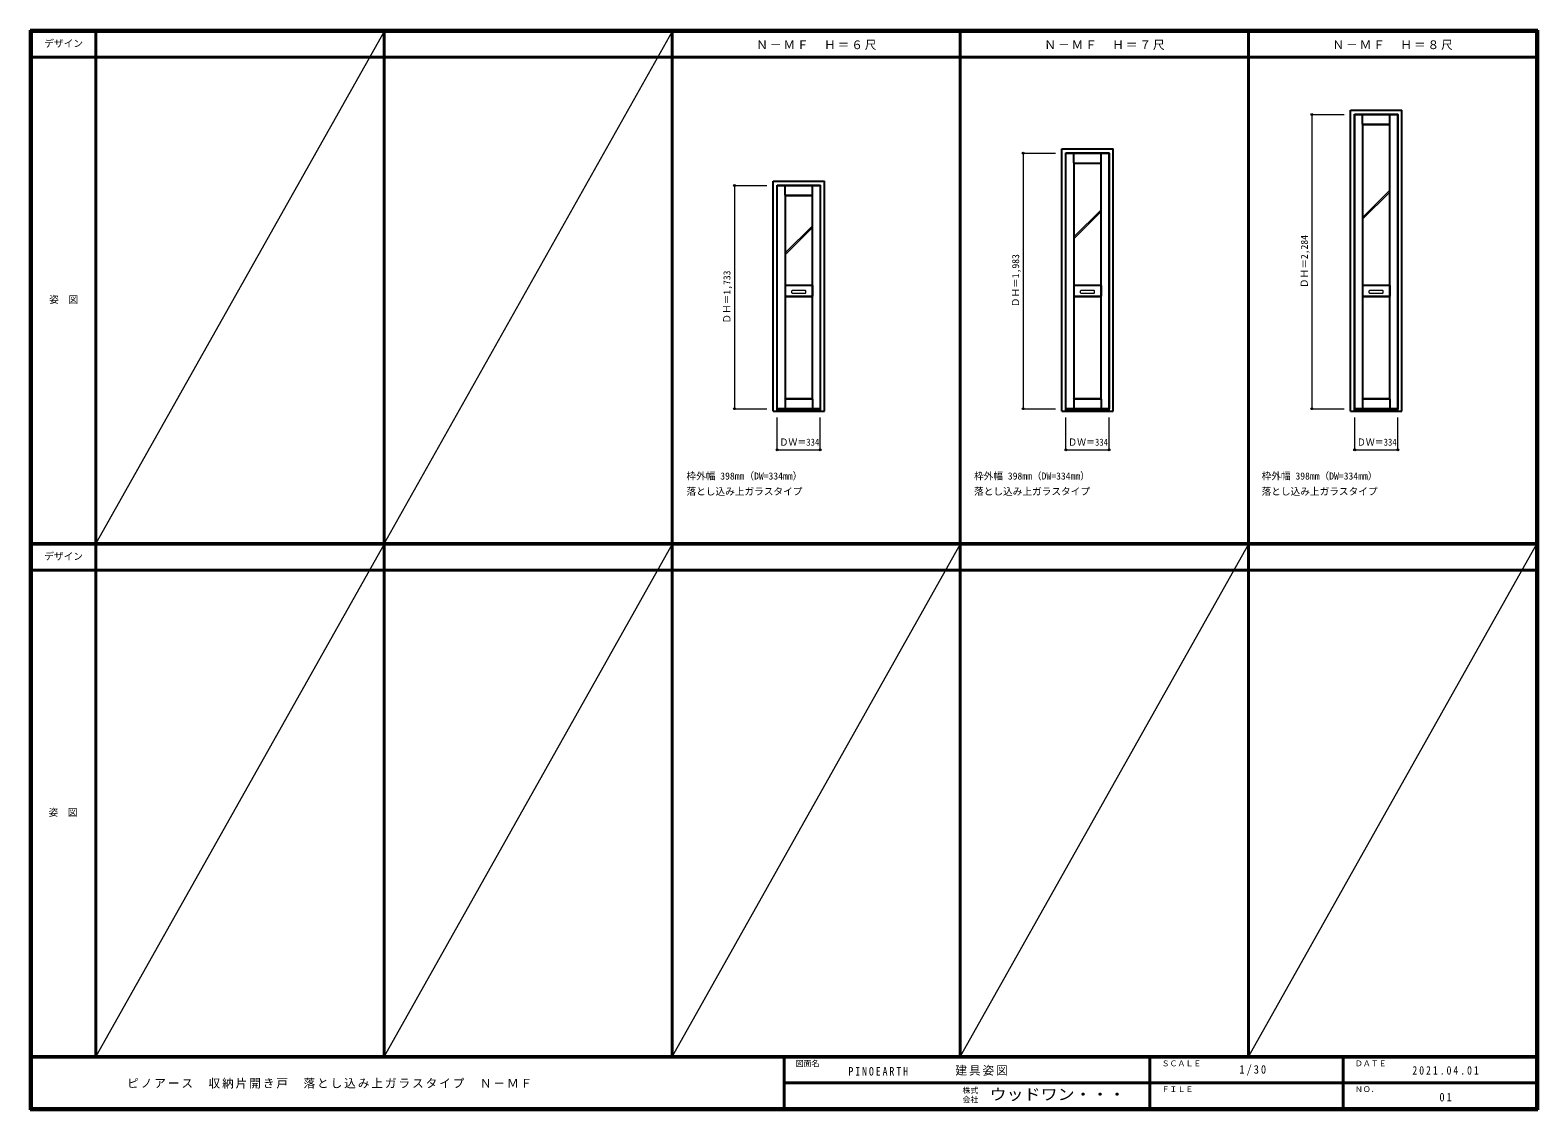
# Model space of a CAD drawing. Units: millimetres, scale not verified. Extents: x -6000 to 5700, y -4205 to 4175.
import ezdxf
from ezdxf.enums import TextEntityAlignment as Align

# ---------------------------------------------------------------- set-up
doc = ezdxf.new("R2010")
doc.units = ezdxf.units.MM
doc.header["$LTSCALE"] = 30
doc.header["$PDMODE"] = 32
doc.header["$PDSIZE"] = 15
for name, color, linetype, lineweight in [('0-2_扉', 3, 'Continuous', 25), ('0-3_仕上げ', 7, 'Continuous', 18), ('0-4_枠', 3, 'Continuous', 25), ('0-B_寸法', 4, 'Continuous', 9), ('0-C_ハッチ', 4, 'Continuous', 9), ('F-1_枠', 6, 'Continuous', 40), ('F-A_文字', 7, 'Continuous', 18)]:
    doc.layers.add(name, color=color, linetype=linetype, lineweight=lineweight)
doc.layers.add('0-A_文字', color=7, linetype='Continuous')
doc.styles.add('ＭＳ ゴシック', font='')
doc.styles.get('ＭＳ ゴシック').set_extended_font_data('MS Gothic')

msp = doc.modelspace()

# ---------------------------------------------------------------- linework, layer by layer
at = {"layer": '0-2_扉'}
for p, q in [((4278.6, 1237), (4278.6, 3521)), ((2038.2, 1237), (2038.2, 3220)), ((-202.2, 1237), (-202.2, 2970)), ((131.8, 1237), (-202.2, 1237)), ((2372.2, 1237), (2038.2, 1237)), ((4612.6, 1237), (4278.6, 1237))]:
    msp.add_line(p, q, dxfattribs=at)
for points in [[(4278.6, 3521), (4612.6, 3521), (4612.6, 1237)], [(2038.2, 3220), (2372.2, 3220), (2372.2, 1237)], [(-202.2, 2970), (131.8, 2970), (131.8, 1237)]]:
    msp.add_lwpolyline(points, dxfattribs=at)
at = {"layer": '0-3_仕上げ'}
for p, q in [((4338.6, 1237), (4338.6, 3521)), ((4342.6, 3447), (4342.6, 3521)), ((4552.6, 1237), (4552.6, 3521)), ((4339.6, 3446), (4342.6, 3447)), ((4551.6, 3446), (4548.6, 3447)), ((2098.2, 1237), (2098.2, 3220)), ((2102.2, 3146), (2102.2, 3220)), ((2312.2, 1237), (2312.2, 3220)), ((2099.2, 3145), (2102.2, 3146)), ((2311.2, 3145), (2308.2, 3146)), ((-142.2, 1237), (-142.2, 2970)), ((-138.2, 2896), (-138.2, 2970)), ((71.8, 1237), (71.8, 2970)), ((-141.2, 2895), (-138.2, 2896)), ((70.8, 2895), (67.8, 2896)), ((-141.2, 2193), (-138.2, 2192)), ((-138.2, 2192), (67.8, 2192)), ((-138.2, 2112), (67.8, 2112)), ((-88.7, 2137), (-88.7, 2151)), ((-83.7, 2156), (13.3, 2156)), ((13.3, 2132), (-83.7, 2132)), ((18.3, 2137), (18.3, 2151)), ((67.8, 2192), (70.8, 2193)), ((67.8, 2112), (67.8, 2192)), ((67.8, 2112), (70.8, 2111)), ((2099.2, 2193), (2102.2, 2192)), ((2102.2, 2192), (2308.2, 2192)), ((2102.2, 2112), (2308.2, 2112)), ((2151.7, 2137), (2151.7, 2151)), ((2156.7, 2156), (2253.7, 2156)), ((2253.7, 2132), (2156.7, 2132)), ((2258.7, 2137), (2258.7, 2151)), ((2308.2, 2192), (2311.2, 2193)), ((2308.2, 2112), (2308.2, 2192)), ((2308.2, 2112), (2311.2, 2111)), ((4339.6, 2193), (4342.6, 2192)), ((4342.6, 2192), (4548.6, 2192)), ((4342.6, 2112), (4548.6, 2112)), ((4392.1, 2137), (4392.1, 2151)), ((4397.1, 2156), (4494.1, 2156)), ((4494.1, 2132), (4397.1, 2132)), ((4499.1, 2137), (4499.1, 2151)), ((4548.6, 2192), (4551.6, 2193)), ((4548.6, 2112), (4548.6, 2192)), ((4548.6, 2112), (4551.6, 2111)), ((-141.2, 1312), (-138.2, 1311)), ((-138.2, 1311), (-138.2, 1237)), ((70.8, 1312), (67.8, 1311)), ((2099.2, 1312), (2102.2, 1311)), ((2102.2, 1311), (2102.2, 1237)), ((2311.2, 1312), (2308.2, 1311)), ((4339.6, 1312), (4342.6, 1311)), ((4342.6, 1311), (4342.6, 1237)), ((4551.6, 1312), (4548.6, 1311))]:
    msp.add_line(p, q, dxfattribs=at)
at = {"layer": '0-3_仕上げ', "color": 3, "lineweight": 25}
for p, q in [((4339.6, 3446), (4339.6, 3521)), ((4551.6, 3446), (4551.6, 3521)), ((4339.6, 3446), (4342.6, 3443)), ((4342.6, 3443), (4548.6, 3443)), ((4342.6, 2196), (4342.6, 3443)), ((4551.6, 3446), (4548.6, 3443)), ((4548.6, 3443), (4548.6, 2196)), ((2099.2, 3145), (2099.2, 3220)), ((2311.2, 3145), (2311.2, 3220)), ((2099.2, 3145), (2102.2, 3142)), ((2102.2, 3142), (2308.2, 3142)), ((2102.2, 2196), (2102.2, 3142)), ((2311.2, 3145), (2308.2, 3142)), ((2308.2, 3142), (2308.2, 2196)), ((-141.2, 2895), (-141.2, 2970)), ((70.8, 2895), (70.8, 2970)), ((-141.2, 2895), (-138.2, 2892)), ((-138.2, 2892), (67.8, 2892)), ((-138.2, 2196), (-138.2, 2892)), ((70.8, 2895), (67.8, 2892)), ((67.8, 2892), (67.8, 2196)), ((-138.2, 2108), (-141.2, 2111)), ((-138.2, 2196), (67.8, 2196)), ((-138.2, 2108), (67.8, 2108)), ((-138.2, 1315), (-138.2, 2108)), ((67.8, 2196), (70.8, 2193)), ((67.8, 2108), (70.8, 2111)), ((67.8, 2108), (67.8, 1315)), ((70.8, 2193), (70.8, 2111)), ((2102.2, 2108), (2099.2, 2111)), ((2102.2, 2196), (2308.2, 2196)), ((2102.2, 2108), (2308.2, 2108)), ((2102.2, 1315), (2102.2, 2108)), ((2308.2, 2196), (2311.2, 2193)), ((2308.2, 2108), (2311.2, 2111)), ((2308.2, 2108), (2308.2, 1315)), ((2311.2, 2193), (2311.2, 2111)), ((4342.6, 2108), (4339.6, 2111)), ((4342.6, 2196), (4548.6, 2196)), ((4342.6, 2108), (4548.6, 2108)), ((4342.6, 1315), (4342.6, 2108)), ((4548.6, 2196), (4551.6, 2193)), ((4548.6, 2108), (4551.6, 2111)), ((4548.6, 2108), (4548.6, 1315)), ((4551.6, 2193), (4551.6, 2111)), ((-141.2, 1312), (-138.2, 1315)), ((-141.2, 1312), (-141.2, 1237)), ((-138.2, 1315), (67.8, 1315)), ((70.8, 1312), (67.8, 1315)), ((70.8, 1312), (70.8, 1237)), ((2099.2, 1312), (2102.2, 1315)), ((2099.2, 1312), (2099.2, 1237)), ((2102.2, 1315), (2308.2, 1315)), ((2311.2, 1312), (2308.2, 1315)), ((2311.2, 1312), (2311.2, 1237)), ((4339.6, 1312), (4342.6, 1315)), ((4339.6, 1312), (4339.6, 1237)), ((4342.6, 1315), (4548.6, 1315)), ((4551.6, 1312), (4548.6, 1315)), ((4551.6, 1312), (4551.6, 1237))]:
    msp.add_line(p, q, dxfattribs=at)
at = {"layer": '0-3_仕上げ'}
for points in [[(4342.6, 3447), (4548.6, 3447), (4548.6, 3521)], [(2102.2, 3146), (2308.2, 3146), (2308.2, 3220)], [(-138.2, 2896), (67.8, 2896), (67.8, 2970)], [(-141.2, 2111), (-138.2, 2112), (-138.2, 2192)], [(2099.2, 2111), (2102.2, 2112), (2102.2, 2192)], [(4339.6, 2111), (4342.6, 2112), (4342.6, 2192)], [(-138.2, 1311), (67.8, 1311), (67.8, 1237)], [(2102.2, 1311), (2308.2, 1311), (2308.2, 1237)], [(4342.6, 1311), (4548.6, 1311), (4548.6, 1237)]]:
    msp.add_lwpolyline(points, dxfattribs=at)
at = {"layer": '0-3_仕上げ', "color": 3, "lineweight": 25}
for points in [[(-138.2, 2196), (-141.2, 2193), (-141.2, 2111)], [(2102.2, 2196), (2099.2, 2193), (2099.2, 2111)], [(4342.6, 2196), (4339.6, 2193), (4339.6, 2111)]]:
    msp.add_lwpolyline(points, dxfattribs=at)
at = {"layer": '0-3_仕上げ'}
for centre, start, end in [((-83.7, 2151), 90, 180), ((-83.7, 2137), 180, 270), ((13.3, 2151), 0, 90), ((13.3, 2137), 270, 0), ((2156.7, 2151), 90, 180), ((2156.7, 2137), 180, 270), ((2253.7, 2151), 0, 90), ((2253.7, 2137), 270, 0), ((4397.1, 2151), 90, 180), ((4397.1, 2137), 180, 270), ((4494.1, 2151), 0, 90), ((4494.1, 2137), 270, 0)]:
    msp.add_arc(centre, 5, start, end, dxfattribs=at)
at = {"layer": '0-4_枠'}
for p, q in [((4246.6, 1218), (4246.6, 3554)), ((4246.6, 3554), (4644.6, 3554)), ((4276.6, 1218), (4276.6, 3524)), ((4276.6, 3524), (4614.6, 3524)), ((4614.6, 1218), (4614.6, 3524)), ((4644.6, 1218), (4644.6, 3554)), ((2006.2, 1218), (2006.2, 3253)), ((2006.2, 3253), (2404.2, 3253)), ((2036.2, 1218), (2036.2, 3223)), ((2036.2, 3223), (2374.2, 3223)), ((2374.2, 1218), (2374.2, 3223)), ((2404.2, 1218), (2404.2, 3253)), ((-234.2, 1218), (-234.2, 3003)), ((-234.2, 3003), (163.8, 3003)), ((-204.2, 1218), (-204.2, 2973)), ((-204.2, 2973), (133.8, 2973)), ((133.8, 1218), (133.8, 2973)), ((163.8, 1218), (163.8, 3003)), ((-234.2, 1218), (163.8, 1218)), ((-204.2, 1233), (133.8, 1233)), ((2006.2, 1218), (2404.2, 1218)), ((2036.2, 1233), (2374.2, 1233)), ((4246.6, 1218), (4644.6, 1218)), ((4276.6, 1233), (4614.6, 1233))]:
    msp.add_line(p, q, dxfattribs=at)
at = {"layer": '0-B_寸法'}
for p, q in [((3946.6, 3521), (3946.6, 1237)), ((3946.6, 3521), (4196.6, 3521)), ((1706.2, 3220), (1706.2, 1237)), ((1706.2, 3220), (1956.2, 3220)), ((-534.2, 2970), (-534.2, 1237)), ((-534.2, 2970), (-284.2, 2970)), ((-534.2, 1237), (-284.2, 1237)), ((1706.2, 1237), (1956.2, 1237)), ((3946.6, 1237), (4196.6, 1237)), ((-202.2, 918), (-202.2, 1168)), ((131.8, 918), (131.8, 1168)), ((2038.2, 918), (2038.2, 1168)), ((2372.2, 918), (2372.2, 1168)), ((4278.6, 918), (4278.6, 1168)), ((4612.6, 918), (4612.6, 1168)), ((-202.2, 918), (131.8, 918)), ((2038.2, 918), (2372.2, 918)), ((4278.6, 918), (4612.6, 918))]:
    msp.add_line(p, q, dxfattribs=at)
at = {"layer": '0-B_寸法', "color": 7}
for p in [(3946.6, 3521), (1706.2, 3220), (-534.2, 2970), (-534.2, 1237), (1706.2, 1237), (3946.6, 1237), (-202.2, 918), (131.8, 918), (2038.2, 918), (2372.2, 918), (4278.6, 918), (4612.6, 918)]:
    msp.add_point(p, dxfattribs=at)
at = {"layer": '0-C_ハッチ'}
for p, q in [((4342.6, 2723.57), (4548.6, 2929.57)), ((4342.6, 2709.43), (4548.6, 2915.43)), ((2102.2, 2573.07), (2308.2, 2779.07)), ((2102.2, 2558.93), (2308.2, 2764.93)), ((-138.2, 2448.07), (67.8, 2654.07)), ((-138.2, 2433.93), (67.8, 2639.93))]:
    msp.add_line(p, q, dxfattribs=at)
at = {"layer": 'F-1_枠'}
for p, q in [((-6000, 4175), (5700, 4175)), ((-6000, 4175), (-6000, -4205)), ((-6000, 4170), (5700, 4170)), ((-6000, 4165), (5700, 4165)), ((-5995, 4175), (-5995, -4205)), ((-5990, 4175), (-5990, -4205)), ((-5490, 4175), (-5490, -3790)), ((-3254, 4175), (-3254, -3790)), ((-1018, 4175), (-1018, -3790)), ((1218, 4175), (1218, -3790)), ((3454, 4175), (3454, -3790)), ((5690, 4175), (5690, -4205)), ((5695, 4175), (5695, -4205)), ((5700, 4175), (5700, -4205)), ((-6000, 3965), (5700, 3965)), ((-5990, 190.5), (5690, 190.5)), ((-5990, 187.5), (5690, 187.5)), ((-5990, 184.5), (5690, 184.5)), ((-5990, -15.5), (5690, -15.5)), ((5700, -3790), (-6000, -3790)), ((5700, -3795), (-6000, -3795)), ((-150, -3795), (-150, -4195)), ((2690, -3795), (2690, -4195)), ((4190, -3795), (4190, -4195)), ((-150, -3995), (5690, -3995.01)), ((5700, -4195), (-6000, -4195)), ((5700, -4200), (-6000, -4200)), ((5700, -4205), (-6000, -4205))]:
    msp.add_line(p, q, dxfattribs=at)
at = {"layer": 'F-A_文字'}
for p, q in [((-3254, 4165), (-5490, 190.5)), ((-1018, 4165), (-3254, 190.5)), ((-3254, 184.5), (-5490, -3790)), ((-1018, 184.5), (-3254, -3790)), ((1218, 184.5), (-1018, -3790)), ((3454, 184.5), (1218, -3790)), ((5690, 184.5), (3454, -3790))]:
    msp.add_line(p, q, dxfattribs=at)

# ---------------------------------------------------------------- texts
at = {"layer": '0-A_文字', "style": 'ＭＳ ゴシック'}
for s, p in [('枠外幅 398mm（DW=334mm）', (-906.8, 670.5)), ('枠外幅 398mm（DW=334mm）', (1324.8, 670.5)), ('枠外幅 398mm（DW=334mm）', (3556.4, 670.5)), ('落とし込み上ガラスタイプ', (-906.8, 550.5)), ('落とし込み上ガラスタイプ', (1324.8, 550.5)), ('落とし込み上ガラスタイプ', (3556.4, 550.5))]:
    msp.add_text(s, height=54.99, dxfattribs=at).set_placement(p, align=Align.BOTTOM_LEFT)
at = {"layer": '0-A_文字', "char_height": 65.98, "attachment_point": 7, "style": 'ＭＳ ゴシック'}
for s, insert in [('\\T1.17;Ｎ－ＭＦ\u3000Ｈ＝６尺', (-365, 4020)), ('\\T1.17;Ｎ－ＭＦ\u3000Ｈ＝７尺', (1871, 4020)), ('\\T1.17;Ｎ－ＭＦ\u3000Ｈ＝８尺', (4107, 4020))]:
    msp.add_mtext(s, dxfattribs=dict(at, insert=insert))
at = {"layer": '0-B_寸法', "color": 7, "style": 'ＭＳ ゴシック'}
for s, p in [('ＤＨ＝2,284', (3931.6, 2172.75)), ('ＤＨ＝1,983', (1691.2, 2024.75)), ('ＤＨ＝1,733', (-549.2, 1897.25))]:
    msp.add_text(s, height=54.99, rotation=90, dxfattribs=at).set_placement(p, align=Align.BOTTOM_LEFT)
at = {"layer": '0-B_寸法', "color": 7, "style": 'ＭＳ ゴシック', "width": 0.9}
for p in [(-185.2, 933), (2055.2, 933), (4295.6, 933)]:
    msp.add_text('ＤＷ＝334', height=54.99, dxfattribs=at).set_placement(p, align=Align.BOTTOM_LEFT)
at = {"layer": 'F-A_文字', "style": 'ＭＳ ゴシック'}
for s, height, p in [('デザイン', 54.99, (-5890, 4027.5)), ('姿\u3000図', 54.99, (-5852.5, 2040.25)), ('デザイン', 54.99, (-5890, 47)), ('姿\u3000図', 54.99, (-5857.5, -1940.25)), ('図面名', 43.99, (-60, -3880)), ('ＳＣＡＬＥ', 43.99, (2780, -3880)), ('ＤＡＴＥ', 43.99, (4280, -3880)), ('株式', 43.99, (1235, -4089)), ('ＦＩＬＥ', 43.99, (2780, -4080)), ('ＮＯ．', 43.99, (4280, -4080)), ('会社', 43.99, (1235, -4161))]:
    msp.add_text(s, height=height, dxfattribs=at).set_placement(p, align=Align.BOTTOM_LEFT)
at = {"layer": 'F-A_文字', "style": 'ＭＳ ゴシック', "width": 1.1}
msp.add_text('ウッドワン・・・', height=87.98, dxfattribs=at).set_placement((1445, -4155), align=Align.BOTTOM_LEFT)
at = {"layer": 'F-A_文字', "char_height": 65.98, "attachment_point": 7, "style": 'ＭＳ ゴシック'}
for s, insert in [('\\T1.17;建具姿図', (1180.42, -3940)), ('\\T1.38;\\W0.9;1/30', (3383.75, -3940)), ('\\T1.17;ピノアース\u3000収納片開き戸\u3000落とし込み上ガラスタイプ\u3000Ｎ－ＭＦ', (-5247.55, -4040)), ('\\T1.39;\\W0.85;PINOEARTH', (350, -3940)), ('\\T1.39;\\W0.85;2021.04.01', (4726.25, -3932.5)), ('\\T1.36;\\W0.9;01', (4936.25, -4140))]:
    msp.add_mtext(s, dxfattribs=dict(at, insert=insert))

doc.saveas('drawing.dxf')
